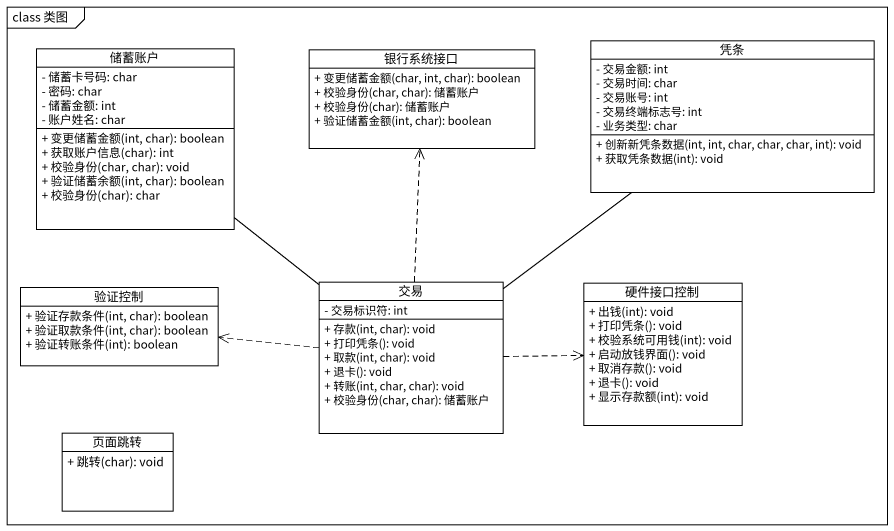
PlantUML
@startuml
mainframe class 类图
hide circle
hide empty members
skinparam classAttributeIconSize 0
class 储蓄账户 {
  - 储蓄卡号码: char
  - 密码: char
  - 储蓄金额: int
  - 账户姓名: char
  + 变更储蓄金额(int, char): boolean
  + 获取账户信息(char): int
  + 校验身份(char, char): void
  + 验证储蓄余额(int, char): boolean
  + 校验身份(char): char
}
class 银行系统接口 {
  + 变更储蓄金额(char, int, char): boolean
  + 校验身份(char, char): 储蓄账户
  + 校验身份(char): 储蓄账户
  + 验证储蓄金额(int, char): boolean
}
class 凭条 {
  - 交易金额: int
  - 交易时间: char
  - 交易账号: int
  - 交易终端标志号: int
  - 业务类型: char
  + 创新新凭条数据(int, int, char, char, char, int): void
  + 获取凭条数据(int): void
}
class 交易 {
  - 交易标识符: int
  + 存款(int, char): void
  + 打印凭条(): void
  + 取款(int, char): void
  + 退卡(): void
  + 转账(int, char, char): void
  + 校验身份(char, char): 储蓄账户
}
class 硬件接口控制 {
  + 出钱(int): void
  + 打印凭条(): void
  + 校验系统可用钱(int): void
  + 启动放钱界面(): void
  + 取消存款(): void
  + 退卡(): void
  + 显示存款额(int): void
}
class 验证控制 {
  + 验证存款条件(int, char): boolean
  + 验证取款条件(int, char): boolean
  + 验证转账条件(int): boolean
}
class 页面跳转 {
  + 跳转(char): void
}
储蓄账户 -- 交易
凭条 -- 交易
交易 .up.> 银行系统接口
交易 .right.> 硬件接口控制
交易 .left.> 验证控制
@enduml
